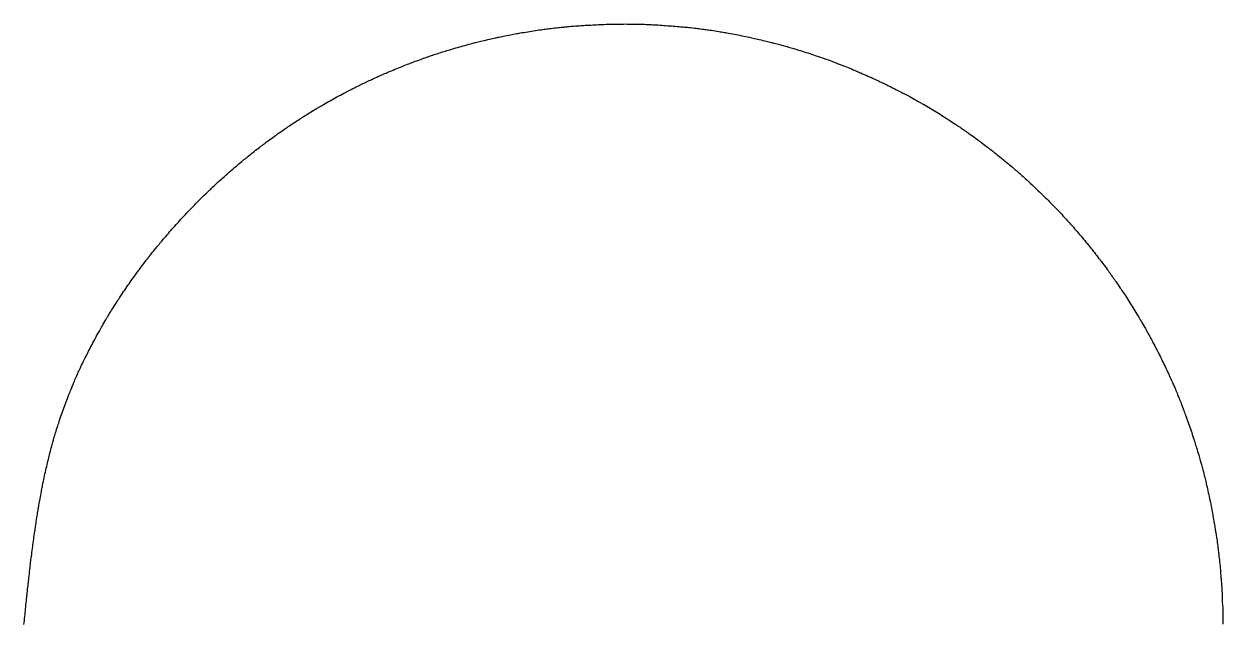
# Model space of a CAD drawing. Extents: x -49 to 228, y 26 to 250.
# Drawn here: x -42.536 to -39.543, y 32.403 to 33.898 of the extents above; entities that cross this region are included whole.
import ezdxf

# ---------------------------------------------------------------- set-up
doc = ezdxf.new("R2010")
doc.units = 0
doc.layers.add('Ebene_1', color=7, linetype='CONTINUOUS')

msp = doc.modelspace()

# ---------------------------------------------------------------- linework, layer by layer
at = {"layer": 'Ebene_1', "color": 1}
for points in [[(-41.278215, 33.879125), (-41.271891, 33.880183), (-41.265568, 33.881241), (-41.259244, 33.882035)], [(-41.259244, 33.882035), (-41.252921, 33.883093), (-41.246597, 33.883887), (-41.240273, 33.884707)], [(-41.240273, 33.884707), (-41.238421, 33.884964), (-41.236516, 33.885236), (-41.234638, 33.885501)], [(-41.234638, 33.885501), (-41.229928, 33.88603), (-41.225245, 33.886824), (-41.220536, 33.887353)], [(-41.220536, 33.887353), (-41.21445, 33.888147), (-41.208338, 33.888941), (-41.202226, 33.88947)], [(-41.202226, 33.88947), (-41.197517, 33.889999), (-41.192807, 33.890528), (-41.188098, 33.890793)], [(-41.188098, 33.890793), (-41.18479, 33.891057), (-41.181483, 33.891322), (-41.178176, 33.891851)], [(-41.178176, 33.891851), (-41.17344, 33.89238), (-41.168704, 33.892909), (-41.163994, 33.893174)], [(-41.163994, 33.893174), (-41.157856, 33.893703), (-41.151717, 33.893968), (-41.145606, 33.894497)], [(-41.145606, 33.894497), (-41.140869, 33.894761), (-41.136133, 33.895026), (-41.131397, 33.895291)], [(-41.131397, 33.895291), (-41.129545, 33.89541), (-41.127614, 33.895529), (-41.125709, 33.895555)], [(-41.125709, 33.895555), (-41.119332, 33.89582), (-41.112982, 33.896349), (-41.106606, 33.896614)], [(-41.106606, 33.896614), (-41.100229, 33.896878), (-41.093853, 33.897143), (-41.08745, 33.897407)], [(-41.08745, 33.897407), (-41.081074, 33.897616), (-41.074697, 33.897672), (-41.068321, 33.897936)], [(-41.068321, 33.897936), (-41.066469, 33.897976), (-41.064511, 33.898013), (-41.062606, 33.898045)], [(-41.062606, 33.898045), (-41.05787, 33.898127), (-41.053134, 33.898183), (-41.048371, 33.898243)], [(-41.048371, 33.898243), (-41.042233, 33.898325), (-41.036068, 33.898415), (-41.02993, 33.898352)], [(-41.02993, 33.898352), (-41.025167, 33.898302), (-41.020431, 33.898156), (-41.015669, 33.898087)], [(-41.015669, 33.898087), (-41.012361, 33.898013), (-41.009028, 33.897958), (-41.00572, 33.897926)], [(-41.00572, 33.897926), (-41.001011, 33.897878), (-40.996275, 33.89787), (-40.991565, 33.897764)], [(-40.991565, 33.897764), (-40.985427, 33.897624), (-40.979288, 33.897235), (-40.973177, 33.896971)], [(-40.973177, 33.896971), (-40.968441, 33.89673), (-40.963704, 33.896442), (-40.958968, 33.896177)], [(-40.958968, 33.896177), (-40.957116, 33.896066), (-40.955185, 33.895949), (-40.95328, 33.895912)], [(-40.95328, 33.895912), (-40.946903, 33.895383), (-40.940553, 33.895119), (-40.934177, 33.894589)], [(-40.934177, 33.894589), (-40.927801, 33.89406), (-40.921424, 33.893531), (-40.915048, 33.893267)], [(-40.915048, 33.893267), (-40.908671, 33.892737), (-40.902295, 33.892208), (-40.895918, 33.891679)], [(-40.895918, 33.891679), (-40.894066, 33.891494), (-40.892161, 33.891414), (-40.890256, 33.89115)], [(-40.890256, 33.89115), (-40.885547, 33.890621), (-40.880837, 33.890092), (-40.876127, 33.889827)], [(-40.876127, 33.889827), (-40.869989, 33.889298), (-40.863877, 33.888504), (-40.857765, 33.88771)], [(-40.857765, 33.88771), (-40.853109, 33.887181), (-40.848452, 33.886387), (-40.843795, 33.885858)], [(-40.843795, 33.885858), (-40.840514, 33.885329), (-40.837234, 33.885064), (-40.833953, 33.884535)], [(-40.833953, 33.884535), (-40.829243, 33.884006), (-40.824507, 33.883212), (-40.819798, 33.882683)], [(-40.819798, 33.882683), (-40.813712, 33.881889), (-40.80768, 33.880831), (-40.801621, 33.879799)], [(-41.430059, 33.846396), (-41.423788, 33.847983), (-41.417518, 33.849782), (-41.411221, 33.85137)], [(-41.411221, 33.85137), (-41.409369, 33.851899), (-41.40749, 33.852428), (-41.405638, 33.852693)], [(-41.405638, 33.852693), (-41.400981, 33.853751), (-41.396325, 33.855074), (-41.391668, 33.856159)], [(-41.391668, 33.856159), (-41.385609, 33.857746), (-41.379577, 33.859149), (-41.373491, 33.860524)], [(-41.373491, 33.860524), (-41.368782, 33.861583), (-41.364072, 33.862641), (-41.359362, 33.863594)], [(-41.359362, 33.863594), (-41.356082, 33.864387), (-41.352774, 33.864916), (-41.349493, 33.86571)], [(-41.349493, 33.86571), (-41.34481, 33.866769), (-41.340127, 33.867827), (-41.335418, 33.868726)], [(-41.335418, 33.868726), (-41.329306, 33.870049), (-41.323167, 33.871108), (-41.317029, 33.872245)], [(-41.317029, 33.872245), (-41.312293, 33.873039), (-41.307557, 33.874098), (-41.302821, 33.874891)], [(-41.302821, 33.874891), (-41.300969, 33.875156), (-41.299037, 33.875685), (-41.297132, 33.87595)], [(-41.297132, 33.87595), (-41.290835, 33.877008), (-41.284538, 33.878066), (-41.278215, 33.879125)], [(-40.801621, 33.879799), (-40.796938, 33.879006), (-40.792281, 33.878212), (-40.787598, 33.877418)], [(-40.787598, 33.877418), (-40.785746, 33.877153), (-40.783841, 33.876889), (-40.781989, 33.87636)], [(-40.781989, 33.87636), (-40.775586, 33.875301), (-40.769183, 33.873978), (-40.762806, 33.872867)], [(-40.762806, 33.872867), (-40.756456, 33.871544), (-40.75008, 33.870486), (-40.74373, 33.869137)], [(-40.74373, 33.869137), (-40.737406, 33.867814), (-40.731056, 33.866491), (-40.724733, 33.865194)], [(-40.724733, 33.865194), (-40.722881, 33.864665), (-40.720976, 33.864401), (-40.719097, 33.863871)], [(-40.719097, 33.863871), (-40.714388, 33.862813), (-40.709704, 33.861755), (-40.705021, 33.860723)], [(-40.705021, 33.860723), (-40.698936, 33.8594), (-40.692824, 33.857971), (-40.686765, 33.856489)], [(-40.686765, 33.856489), (-40.682108, 33.855431), (-40.677452, 33.854108), (-40.672795, 33.852944)], [(-40.672795, 33.852944), (-40.669541, 33.85215), (-40.666286, 33.851357), (-40.663032, 33.850563)], [(-41.518377, 33.819593), (-41.513853, 33.821181), (-41.509328, 33.822742), (-41.504751, 33.82425)], [(-41.504751, 33.82425), (-41.498798, 33.826102), (-41.492818, 33.828034), (-41.486812, 33.829886)], [(-41.486812, 33.829886), (-41.482235, 33.831209), (-41.477631, 33.832717), (-41.473054, 33.834119)], [(-41.473054, 33.834119), (-41.471202, 33.834648), (-41.469403, 33.835177), (-41.467551, 33.835706)], [(-41.467551, 33.835706), (-41.461333, 33.837559), (-41.455089, 33.839384), (-41.448844, 33.841157)], [(-41.448844, 33.841157), (-41.4426, 33.843009), (-41.43633, 33.844676), (-41.430059, 33.846396)], [(-40.663032, 33.850563), (-40.658375, 33.849504), (-40.653719, 33.848182), (-40.649088, 33.846964)], [(-40.649088, 33.846964), (-40.643029, 33.845377), (-40.637023, 33.843578), (-40.630991, 33.841832)], [(-40.630991, 33.841832), (-40.626387, 33.840509), (-40.621757, 33.839159), (-40.617153, 33.837783)], [(-40.617153, 33.837783), (-40.615301, 33.837254), (-40.613476, 33.836725), (-40.61165, 33.836196)], [(-40.61165, 33.836196), (-40.605432, 33.834344), (-40.599241, 33.832439), (-40.59305, 33.830507)], [(-40.59305, 33.830507), (-40.586858, 33.828655), (-40.580694, 33.826592), (-40.574529, 33.824581)], [(-40.574529, 33.824581), (-40.568364, 33.822464), (-40.562199, 33.820506), (-40.556034, 33.818416)], [(-41.596191, 33.790886), (-41.590158, 33.793267), (-41.584126, 33.795649), (-41.578067, 33.797977)], [(-41.578067, 33.797977), (-41.576215, 33.798771), (-41.574469, 33.7993), (-41.572669, 33.800094)], [(-41.572669, 33.800094), (-41.568172, 33.801681), (-41.563674, 33.803507), (-41.559149, 33.8052)], [(-41.559149, 33.8052), (-41.553302, 33.807317), (-41.547455, 33.809645), (-41.541581, 33.811709)], [(-41.541581, 33.811709), (-41.537057, 33.813296), (-41.532479, 33.814804), (-41.527928, 33.816339)], [(-41.527928, 33.816339), (-41.524753, 33.817397), (-41.521552, 33.818456), (-41.518377, 33.819593)], [(-40.556034, 33.818416), (-40.554182, 33.817887), (-40.55241, 33.817093), (-40.550584, 33.816564)], [(-40.550584, 33.816564), (-40.546033, 33.814976), (-40.541509, 33.813415), (-40.536984, 33.811828)], [(-40.536984, 33.811828), (-40.531111, 33.809711), (-40.525211, 33.8077), (-40.51939, 33.805504)], [(-40.51939, 33.805504), (-40.514865, 33.803917), (-40.510394, 33.802038), (-40.505896, 33.800292)], [(-40.505896, 33.800292), (-40.502774, 33.798969), (-40.499625, 33.797911), (-40.496477, 33.796667)], [(-40.496477, 33.796667), (-40.492005, 33.79508), (-40.487507, 33.793254), (-40.483062, 33.791481)], [(-40.483062, 33.791481), (-40.477268, 33.7891), (-40.4715, 33.786745), (-40.465759, 33.784311)], [(-41.667655, 33.760115), (-41.661993, 33.762761), (-41.656251, 33.765274), (-41.65051, 33.767788)], [(-41.65051, 33.767788), (-41.646118, 33.76964), (-41.641726, 33.771651), (-41.63736, 33.773582)], [(-41.63736, 33.773582), (-41.635508, 33.774376), (-41.633868, 33.77517), (-41.632095, 33.775964)], [(-41.632095, 33.775964), (-41.626142, 33.778609), (-41.620189, 33.781044), (-41.614209, 33.783531)], [(-41.614209, 33.783531), (-41.608229, 33.785912), (-41.602223, 33.788478), (-41.596191, 33.790886)], [(-40.465759, 33.784311), (-40.46134, 33.782459), (-40.456922, 33.780581), (-40.452503, 33.778702)], [(-40.452503, 33.778702), (-40.450651, 33.777908), (-40.448984, 33.777114), (-40.447211, 33.776321)], [(-40.447211, 33.776321), (-40.441258, 33.773675), (-40.435332, 33.771161), (-40.429405, 33.768516)], [(-40.429405, 33.768516), (-40.423478, 33.76587), (-40.417552, 33.763197), (-40.411678, 33.760472)], [(-41.732187, 33.728233), (-41.727927, 33.730349), (-41.723667, 33.732651), (-41.719407, 33.734847)], [(-41.719407, 33.734847), (-41.713878, 33.737731), (-41.708348, 33.740615), (-41.702739, 33.743367)], [(-41.702739, 33.743367), (-41.698426, 33.745484), (-41.69406, 33.747521), (-41.689695, 33.749558)], [(-41.689695, 33.749558), (-41.686652, 33.750881), (-41.683636, 33.752442), (-41.680593, 33.753897)], [(-41.680593, 33.753897), (-41.67628, 33.756014), (-41.671994, 33.758078), (-41.667655, 33.760115)], [(-40.411678, 33.760472), (-40.405778, 33.757747), (-40.399904, 33.754995), (-40.394057, 33.752191)], [(-40.394057, 33.752191), (-40.392204, 33.751397), (-40.390591, 33.750603), (-40.388844, 33.749809)], [(-40.388844, 33.749809), (-40.384505, 33.747693), (-40.380192, 33.745603), (-40.37588, 33.743512)], [(-40.37588, 33.743512), (-40.370271, 33.740761), (-40.364661, 33.738009), (-40.359132, 33.735152)], [(-40.359132, 33.735152), (-40.354872, 33.733035), (-40.350638, 33.73068), (-40.346405, 33.728431)], [(-41.788358, 33.697303), (-41.782749, 33.700531), (-41.777139, 33.703785), (-41.771477, 33.70696)], [(-41.771477, 33.70696), (-41.765815, 33.710135), (-41.760153, 33.713284), (-41.754465, 33.716379)], [(-41.754465, 33.716379), (-41.748776, 33.719475), (-41.743061, 33.722544), (-41.737293, 33.725587)], [(-41.737293, 33.725587), (-41.735706, 33.726381), (-41.733907, 33.727439), (-41.732187, 33.728233)], [(-40.346405, 33.728431), (-40.343442, 33.726844), (-40.340452, 33.725283), (-40.337462, 33.723748)], [(-40.337462, 33.723748), (-40.333202, 33.721631), (-40.328916, 33.719356), (-40.324683, 33.717081)], [(-40.324683, 33.717081), (-40.319206, 33.714117), (-40.313782, 33.711022), (-40.308358, 33.707926)], [(-40.308358, 33.707926), (-40.304178, 33.705545), (-40.300024, 33.703163), (-40.295843, 33.700782)], [(-41.833893, 33.669839), (-41.829871, 33.672485), (-41.825823, 33.674972), (-41.821775, 33.677486)], [(-41.821775, 33.677486), (-41.816483, 33.680766), (-41.811112, 33.683941), (-41.805741, 33.687116)], [(-41.805741, 33.687116), (-41.801613, 33.689498), (-41.797486, 33.691985), (-41.793332, 33.694419)], [(-41.793332, 33.694419), (-41.791744, 33.695477), (-41.789998, 33.696271), (-41.788358, 33.697303)], [(-40.295843, 33.700782), (-40.294256, 33.699724), (-40.292509, 33.69893), (-40.290843, 33.697898)], [(-40.290843, 33.697898), (-40.285233, 33.694644), (-40.279651, 33.691363), (-40.274094, 33.688056)], [(-40.274094, 33.688056), (-40.268512, 33.684722), (-40.262956, 33.681388), (-40.257426, 33.678002)], [(-40.257426, 33.678002), (-40.251896, 33.674615), (-40.246366, 33.671228), (-40.240889, 33.667736)], [(-41.881941, 33.638221), (-41.877999, 33.64092), (-41.87403, 33.643619), (-41.870061, 33.646318)], [(-41.870061, 33.646318), (-41.864902, 33.649837), (-41.859742, 33.653329), (-41.854504, 33.656742)], [(-41.854504, 33.656742), (-41.850482, 33.659388), (-41.846434, 33.661902), (-41.842386, 33.664468)], [(-41.842386, 33.664468), (-41.839555, 33.66632), (-41.836724, 33.66804), (-41.833893, 33.669839)], [(-40.240889, 33.667736), (-40.239302, 33.666677), (-40.237661, 33.665619), (-40.236047, 33.66464)], [(-40.236047, 33.66464), (-40.231999, 33.661994), (-40.227978, 33.659428), (-40.223929, 33.656835)], [(-40.223929, 33.656835), (-40.218664, 33.653448), (-40.213373, 33.650088), (-40.208187, 33.646596)], [(-40.208187, 33.646596), (-40.204218, 33.643923), (-40.200302, 33.641145), (-40.19636, 33.63842)], [(-41.933958, 33.600995), (-41.928772, 33.604884), (-41.92356, 33.608747), (-41.918348, 33.612557)], [(-41.918348, 33.612557), (-41.913109, 33.616367), (-41.90787, 33.62015), (-41.902578, 33.623881)], [(-41.902578, 33.623881), (-41.897287, 33.627612), (-41.891995, 33.631316), (-41.886677, 33.634967)], [(-41.886677, 33.634967), (-41.885089, 33.636025), (-41.883528, 33.637084), (-41.881941, 33.638221)], [(-40.19636, 33.63842), (-40.193608, 33.636568), (-40.19083, 33.63461), (-40.188052, 33.632705)], [(-40.188052, 33.632705), (-40.184083, 33.630006), (-40.180088, 33.627334), (-40.176146, 33.624582)], [(-40.176146, 33.624582), (-40.171039, 33.62101), (-40.166012, 33.61728), (-40.161012, 33.613576)], [(-40.161012, 33.613576), (-40.157149, 33.610718), (-40.153259, 33.607861), (-40.149396, 33.605003)], [(-41.964888, 33.57742), (-41.960019, 33.58131), (-41.955019, 33.585067), (-41.950045, 33.588824)], [(-41.950045, 33.588824), (-41.946208, 33.591734), (-41.942398, 33.594645), (-41.938562, 33.597529)], [(-41.938562, 33.597529), (-41.936974, 33.598587), (-41.935493, 33.59991), (-41.933958, 33.600995)], [(-40.149396, 33.605003), (-40.147809, 33.603945), (-40.146301, 33.602622), (-40.144766, 33.601563)], [(-40.144766, 33.601563), (-40.13958, 33.597701), (-40.134421, 33.593758), (-40.129288, 33.589816)], [(-40.129288, 33.589816), (-40.124155, 33.585874), (-40.119022, 33.581905), (-40.113942, 33.577883)], [(-42.009258, 33.540775), (-42.004549, 33.54485), (-41.999839, 33.548951), (-41.995024, 33.55292)], [(-41.995024, 33.55292), (-41.99132, 33.555989), (-41.987563, 33.558979), (-41.983832, 33.561969)], [(-41.983832, 33.561969), (-41.981186, 33.564085), (-41.97862, 33.566202), (-41.976027, 33.568319)], [(-41.976027, 33.568319), (-41.972323, 33.571361), (-41.968645, 33.57443), (-41.964888, 33.57742)], [(-40.113942, 33.577883), (-40.108836, 33.573888), (-40.103782, 33.56984), (-40.098755, 33.565765)], [(-40.098755, 33.565765), (-40.097168, 33.564442), (-40.095765, 33.563384), (-40.094284, 33.562114)], [(-40.094284, 33.562114), (-40.090553, 33.559071), (-40.086849, 33.556002), (-40.083118, 33.552959)], [(-40.083118, 33.552959), (-40.078276, 33.548991), (-40.073434, 33.545022), (-40.068672, 33.540947)], [(-42.039051, 33.514688), (-42.034235, 33.519), (-42.02942, 33.523313), (-42.024551, 33.527546)], [(-42.024551, 33.527546), (-42.023228, 33.528869), (-42.021641, 33.530192), (-42.020186, 33.53133)], [(-42.020186, 33.53133), (-42.016561, 33.534478), (-42.01291, 33.537627), (-42.009258, 33.540775)], [(-40.068672, 33.540947), (-40.065021, 33.537825), (-40.061396, 33.53465), (-40.057771, 33.531475)], [(-40.057771, 33.531475), (-40.055125, 33.529359), (-40.052718, 33.527057), (-40.050178, 33.524834)], [(-40.050178, 33.524834), (-40.046553, 33.521686), (-40.042954, 33.518537), (-40.039383, 33.515336)], [(-42.067599, 33.488335), (-42.062889, 33.49278), (-42.058153, 33.497225), (-42.053417, 33.501617)], [(-42.053417, 33.501617), (-42.048655, 33.506009), (-42.043866, 33.510375), (-42.039051, 33.514688)], [(-40.039383, 33.515336), (-40.034752, 33.511182), (-40.030202, 33.506922), (-40.025624, 33.502662)], [(-40.025624, 33.502662), (-40.022105, 33.499381), (-40.018586, 33.496101), (-40.015067, 33.49282)], [(-40.015067, 33.49282), (-40.013744, 33.491497), (-40.012263, 33.490174), (-40.010861, 33.488851)], [(-42.095724, 33.461242), (-42.091279, 33.46566), (-42.086781, 33.469999), (-42.082257, 33.474365)], [(-42.082257, 33.474365), (-42.078791, 33.477699), (-42.075298, 33.481059), (-42.071806, 33.484366)], [(-42.071806, 33.484366), (-42.070483, 33.485689), (-42.069001, 33.487012), (-42.067599, 33.488335)], [(-40.010861, 33.488851), (-40.006151, 33.484406), (-40.001494, 33.479908), (-39.996838, 33.475384)], [(-39.996838, 33.475384), (-39.992207, 33.470859), (-39.987577, 33.466308), (-39.982973, 33.461731)], [(-42.135888, 33.419755), (-42.131628, 33.424359), (-42.127395, 33.428963), (-42.123056, 33.43346)], [(-42.123056, 33.43346), (-42.119722, 33.436926), (-42.116309, 33.440366), (-42.112922, 33.443779)], [(-42.112922, 33.443779), (-42.110541, 33.44616), (-42.108186, 33.448568), (-42.105831, 33.450976)], [(-42.105831, 33.450976), (-42.102471, 33.454415), (-42.099111, 33.457855), (-42.095724, 33.461242)], [(-39.982973, 33.461731), (-39.97837, 33.457154), (-39.973819, 33.452524), (-39.969268, 33.447893)], [(-39.969268, 33.447893), (-39.967945, 33.446571), (-39.966569, 33.445142), (-39.965246, 33.443766)], [(-39.965246, 33.443766), (-39.961886, 33.440326), (-39.958552, 33.436887), (-39.955219, 33.433421)], [(-39.955219, 33.433421), (-39.950879, 33.428923), (-39.946567, 33.424451), (-39.942333, 33.419848)], [(-42.162584, 33.390333), (-42.158272, 33.395202), (-42.153906, 33.400044), (-42.149541, 33.404885)], [(-42.149541, 33.404885), (-42.148218, 33.406208), (-42.146895, 33.407716), (-42.145651, 33.409145)], [(-42.145651, 33.409145), (-42.142397, 33.412691), (-42.139142, 33.41621), (-42.135888, 33.419755)], [(-39.942333, 33.419848), (-39.939079, 33.416302), (-39.935878, 33.412704), (-39.932676, 33.409132)], [(-39.932676, 33.409132), (-39.930559, 33.406751), (-39.928178, 33.404131), (-39.925903, 33.401644)], [(-42.188143, 33.360885), (-42.183963, 33.365859), (-42.179703, 33.370781), (-42.175443, 33.375675)], [(-42.175443, 33.375675), (-42.171183, 33.380597), (-42.166897, 33.385465), (-42.162584, 33.390333)], [(-39.925903, 33.401644), (-39.922675, 33.398099), (-39.919421, 33.394553), (-39.916246, 33.390955)], [(-39.916246, 33.390955), (-39.912092, 33.386272), (-39.908043, 33.381509), (-39.903995, 33.376721)], [(-39.903995, 33.376721), (-39.9009, 33.373069), (-39.897804, 33.369418), (-39.894708, 33.36574)], [(-42.212723, 33.331225), (-42.208834, 33.336041), (-42.204865, 33.340803), (-42.200923, 33.345566)], [(-42.200923, 33.345566), (-42.19788, 33.349217), (-42.194837, 33.352868), (-42.191794, 33.35652)], [(-42.191794, 33.35652), (-42.190472, 33.358107), (-42.189413, 33.35943), (-42.188143, 33.360885)], [(-39.894708, 33.36574), (-39.893386, 33.364153), (-39.892327, 33.362803), (-39.891031, 33.361348)], [(-39.891031, 33.361348), (-39.88693, 33.356427), (-39.882882, 33.351506), (-39.87886, 33.346532)], [(-39.87886, 33.346532), (-39.874812, 33.341584), (-39.87079, 33.336583), (-39.866821, 33.331583)], [(-42.227778, 33.312096), (-42.225661, 33.314742), (-42.22365, 33.317335), (-42.221613, 33.319981)], [(-42.221613, 33.319981), (-42.218676, 33.323738), (-42.215739, 33.327521), (-42.212723, 33.331225)], [(-39.866821, 33.331583), (-39.862853, 33.326582), (-39.858937, 33.321528), (-39.855021, 33.316475)], [(-39.855021, 33.316475), (-39.853963, 33.314887), (-39.85264, 33.313485), (-39.851528, 33.311977)], [(-42.256062, 33.274446), (-42.253284, 33.278282), (-42.250453, 33.282119), (-42.247648, 33.285955)], [(-42.247648, 33.285955), (-42.24397, 33.290956), (-42.240293, 33.29593), (-42.236536, 33.300851)], [(-42.236536, 33.300851), (-42.233652, 33.304635), (-42.230715, 33.308365), (-42.227778, 33.312096)], [(-39.851528, 33.311977), (-39.848644, 33.30822), (-39.845761, 33.304436), (-39.842903, 33.300653)], [(-39.842903, 33.300653), (-39.839199, 33.295758), (-39.835521, 33.290837), (-39.831896, 33.285863)], [(-39.831896, 33.285863), (-39.829118, 33.282026), (-39.826367, 33.27819), (-39.823615, 33.274327)], [(-42.281647, 33.238277), (-42.278022, 33.243595), (-42.274344, 33.248861), (-42.27064, 33.254126)], [(-42.27064, 33.254126), (-42.26691, 33.259391), (-42.263153, 33.264603), (-42.259396, 33.269842)], [(-42.259396, 33.269842), (-42.258337, 33.27143), (-42.257279, 33.272911), (-42.256062, 33.274446)], [(-39.823615, 33.274327), (-39.821763, 33.271628), (-39.819778, 33.268929), (-39.817847, 33.266231)], [(-39.817847, 33.266231), (-39.815095, 33.262368), (-39.81237, 33.258505), (-39.809671, 33.254642)], [(-39.809671, 33.254642), (-39.806152, 33.249588), (-39.802686, 33.244482), (-39.799247, 33.239349)], [(-42.292363, 33.222296), (-42.288817, 33.227641), (-42.285245, 33.232986), (-42.281647, 33.238277)], [(-39.799247, 33.239349), (-39.796601, 33.235407), (-39.793982, 33.231491), (-39.791389, 33.227522)], [(-39.791389, 33.227522), (-39.79033, 33.225934), (-39.789272, 33.224347), (-39.788293, 33.222786)], [(-39.788293, 33.222786), (-39.784801, 33.217441), (-39.781308, 33.212097), (-39.777868, 33.206699)], [(-42.313397, 33.190097), (-42.310116, 33.195335), (-42.306729, 33.200495), (-42.303343, 33.205654)], [(-42.303343, 33.205654), (-42.300697, 33.209623), (-42.298131, 33.213592), (-42.295511, 33.21756)], [(-42.295511, 33.21756), (-42.294453, 33.219148), (-42.293394, 33.220709), (-42.292363, 33.222296)], [(-39.777868, 33.206699), (-39.774429, 33.201302), (-39.771042, 33.195904), (-39.767682, 33.190454)], [(-42.333267, 33.157288), (-42.330886, 33.161363), (-42.328372, 33.165411), (-42.325912, 33.169459)], [(-42.325912, 33.169459), (-42.32406, 33.17229), (-42.322472, 33.175121), (-42.320752, 33.177979)], [(-42.320752, 33.177979), (-42.318371, 33.182027), (-42.315884, 33.186101), (-42.313397, 33.190097)], [(-39.767682, 33.190454), (-39.764322, 33.185003), (-39.760988, 33.179553), (-39.757681, 33.174076)], [(-39.757681, 33.174076), (-39.756622, 33.172489), (-39.755829, 33.170848), (-39.754744, 33.169208)], [(-39.754744, 33.169208), (-39.752363, 33.16516), (-39.749902, 33.161085), (-39.747494, 33.157011)], [(-42.349354, 33.128846), (-42.346973, 33.133), (-42.344724, 33.137127), (-42.342395, 33.141255)], [(-42.342395, 33.141255), (-42.339379, 33.146626), (-42.336389, 33.151997), (-42.333267, 33.157288)], [(-39.747494, 33.157011), (-39.744372, 33.151692), (-39.74125, 33.146401), (-39.738207, 33.14103)], [(-39.738207, 33.14103), (-39.735826, 33.136902), (-39.733604, 33.132775), (-39.731302, 33.128621)], [(-42.370309, 33.090005), (-42.367372, 33.095693), (-42.364356, 33.101355), (-42.361313, 33.107018)], [(-42.361313, 33.107018), (-42.358297, 33.112653), (-42.355228, 33.118262), (-42.352132, 33.123871)], [(-42.352132, 33.123871), (-42.351338, 33.125459), (-42.35028, 33.127205), (-42.349354, 33.128846)], [(-39.731302, 33.128621), (-39.729714, 33.12571), (-39.728127, 33.122826), (-39.726513, 33.119916)], [(-39.726513, 33.119916), (-39.724132, 33.115762), (-39.721988, 33.111608), (-39.719739, 33.107454)], [(-39.719739, 33.107454), (-39.716856, 33.10203), (-39.714024, 33.09658), (-39.71122, 33.091103)], [(-42.381633, 33.067833), (-42.380839, 33.06942), (-42.380046, 33.071219), (-42.378987, 33.072886)], [(-42.378987, 33.072886), (-42.376103, 33.078601), (-42.373246, 33.084316), (-42.370309, 33.090005)], [(-39.71122, 33.091103), (-39.709103, 33.086896), (-39.706881, 33.082689), (-39.704711, 33.078456)], [(-39.704711, 33.078456), (-39.703917, 33.076868), (-39.702859, 33.075069), (-39.702065, 33.073376)], [(-39.702065, 33.073376), (-39.699155, 33.067661), (-39.696324, 33.061919), (-39.693493, 33.056178)], [(-42.395868, 33.038596), (-42.393222, 33.044153), (-42.390629, 33.049656), (-42.38793, 33.055133)], [(-42.38793, 33.055133), (-42.385813, 33.059366), (-42.383776, 33.063599), (-42.381633, 33.067833)], [(-39.693493, 33.056178), (-39.690688, 33.050436), (-39.687937, 33.044668), (-39.685211, 33.038874)], [(-42.411399, 33.003671), (-42.409547, 33.00801), (-42.407536, 33.012297), (-42.405578, 33.016609)], [(-42.405578, 33.016609), (-42.404255, 33.019626), (-42.402879, 33.022642), (-42.401556, 33.025658)], [(-42.401556, 33.025658), (-42.399704, 33.029971), (-42.397826, 33.03431), (-42.395868, 33.038596)], [(-39.685211, 33.038874), (-39.682513, 33.03308), (-39.67984, 33.027285), (-39.677221, 33.021464)], [(-39.677221, 33.021464), (-39.676427, 33.019612), (-39.675633, 33.018025), (-39.67484, 33.016279)], [(-39.67484, 33.016279), (-39.672988, 33.011966), (-39.671003, 33.007653), (-39.669072, 33.003314)], [(-42.423596, 32.973615), (-42.421744, 32.97798), (-42.420077, 32.982346), (-42.418331, 32.986711)], [(-42.418331, 32.986711), (-42.415949, 32.992374), (-42.413833, 32.998062), (-42.411399, 33.003671)], [(-39.669072, 33.003314), (-39.666691, 32.997705), (-39.664018, 32.992096), (-39.661637, 32.98646)], [(-39.661637, 32.98646), (-39.659785, 32.982094), (-39.658039, 32.977676), (-39.656266, 32.973284)], [(-42.432459, 32.950516), (-42.430343, 32.95647), (-42.428041, 32.962423), (-42.425713, 32.968349)], [(-42.425713, 32.968349), (-42.424919, 32.970201), (-42.42439, 32.971868), (-42.423596, 32.973615)], [(-39.656266, 32.973284), (-39.654943, 32.970215), (-39.653885, 32.967146), (-39.652509, 32.964076)], [(-39.652509, 32.964076), (-39.650657, 32.959684), (-39.648884, 32.955319), (-39.647138, 32.9509)], [(-42.445186, 32.914533), (-42.443069, 32.920566), (-42.441111, 32.926572), (-42.438995, 32.932578)], [(-42.438995, 32.932578), (-42.436878, 32.938584), (-42.434682, 32.944537), (-42.432459, 32.950516)], [(-39.647138, 32.9509), (-39.644757, 32.945185), (-39.642746, 32.939417), (-39.640603, 32.933676)], [(-39.640603, 32.933676), (-39.639015, 32.929231), (-39.637295, 32.924812), (-39.635628, 32.920367)], [(-42.457066, 32.877809), (-42.455214, 32.883736), (-42.453335, 32.889636), (-42.45143, 32.895536)], [(-42.45143, 32.895536), (-42.449843, 32.90006), (-42.448493, 32.904585), (-42.447038, 32.909109)], [(-42.447038, 32.909109), (-42.446509, 32.910961), (-42.44598, 32.912708), (-42.445186, 32.914533)], [(-39.635628, 32.920367), (-39.635099, 32.918515), (-39.634306, 32.916822), (-39.633776, 32.915049)], [(-39.633776, 32.915049), (-39.63166, 32.908964), (-39.629384, 32.902825), (-39.627268, 32.896713)], [(-39.627268, 32.896713), (-39.625151, 32.890575), (-39.623061, 32.884463), (-39.620997, 32.878298)], [(-42.463786, 32.854526), (-42.462992, 32.857727), (-42.461934, 32.860929), (-42.461061, 32.86413)], [(-42.461061, 32.86413), (-42.459738, 32.868707), (-42.458415, 32.873258), (-42.457066, 32.877809)], [(-39.620997, 32.878298), (-39.61888, 32.87216), (-39.616869, 32.866022), (-39.614912, 32.859831)], [(-42.472147, 32.822776), (-42.470559, 32.828782), (-42.46921, 32.834788), (-42.467623, 32.840767)], [(-42.467623, 32.840767), (-42.4663, 32.845371), (-42.464977, 32.849948), (-42.463786, 32.854526)], [(-39.614912, 32.859831), (-39.614382, 32.857978), (-39.613853, 32.856153), (-39.613324, 32.854327)], [(-39.613324, 32.854327), (-39.612001, 32.849723), (-39.610467, 32.845146), (-39.609038, 32.840569)], [(-39.609038, 32.840569), (-39.607186, 32.834616), (-39.605201, 32.828663), (-39.603455, 32.822657)], [(-42.476909, 32.803329), (-42.47638, 32.805181), (-42.476116, 32.807033), (-42.475587, 32.808885)], [(-42.475587, 32.808885), (-42.474528, 32.813515), (-42.473205, 32.818145), (-42.472147, 32.822776)], [(-39.603455, 32.822657), (-39.602132, 32.818053), (-39.600809, 32.813423), (-39.599619, 32.808792)], [(-39.599619, 32.808792), (-39.598825, 32.805564), (-39.597767, 32.80231), (-39.59692, 32.799082)], [(-42.485429, 32.765784), (-42.484106, 32.772055), (-42.482651, 32.778326), (-42.481249, 32.784596)], [(-42.481249, 32.784596), (-42.479926, 32.79084), (-42.478418, 32.797111), (-42.476909, 32.803329)], [(-39.59692, 32.799082), (-39.595597, 32.794452), (-39.594274, 32.789848), (-39.593083, 32.785218)], [(-39.593083, 32.785218), (-39.591496, 32.779186), (-39.590014, 32.7731), (-39.588559, 32.767015)], [(-42.490403, 32.741231), (-42.490139, 32.743083), (-42.489609, 32.744988), (-42.489345, 32.746867)], [(-42.489345, 32.746867), (-42.488022, 32.75319), (-42.486699, 32.759487), (-42.485429, 32.765784)], [(-39.588559, 32.767015), (-39.587501, 32.762332), (-39.586178, 32.757675), (-39.585119, 32.752992)], [(-39.585119, 32.752992), (-39.58459, 32.75114), (-39.584326, 32.749261), (-39.583797, 32.747383)], [(-39.583797, 32.747383), (-39.582209, 32.741086), (-39.580913, 32.734762), (-39.57951, 32.728412)], [(-42.496542, 32.708793), (-42.495483, 32.714905), (-42.49416, 32.721017), (-42.493102, 32.727129)], [(-42.493102, 32.727129), (-42.492308, 32.731812), (-42.49125, 32.736521), (-42.490403, 32.741231)], [(-39.57951, 32.728412), (-39.578187, 32.722088), (-39.576759, 32.715765), (-39.575436, 32.709415)], [(-42.502892, 32.670508), (-42.502098, 32.675244), (-42.501304, 32.67998), (-42.50051, 32.684716)], [(-42.50051, 32.684716), (-42.499981, 32.688023), (-42.499452, 32.691331), (-42.498923, 32.694638)], [(-42.498923, 32.694638), (-42.498129, 32.699348), (-42.497335, 32.704084), (-42.496542, 32.708793)], [(-39.575436, 32.709415), (-39.574113, 32.703065), (-39.57279, 32.696715), (-39.571573, 32.690365)], [(-39.571573, 32.690365), (-39.571308, 32.688513), (-39.570779, 32.686581), (-39.570514, 32.684703)], [(-39.570514, 32.684703), (-39.569721, 32.679993), (-39.568662, 32.675257), (-39.567869, 32.670521)], [(-42.505776, 32.652093), (-42.504717, 32.658231), (-42.503923, 32.664396), (-42.502892, 32.670508)], [(-39.567869, 32.670521), (-39.56681, 32.664383), (-39.565487, 32.658244), (-39.564561, 32.652053)], [(-42.511464, 32.612988), (-42.51067, 32.619417), (-42.509612, 32.62582), (-42.508686, 32.632223)], [(-42.508686, 32.632223), (-42.508421, 32.634075), (-42.508157, 32.636006), (-42.507892, 32.637911)], [(-42.507892, 32.637911), (-42.507098, 32.642647), (-42.506569, 32.647383), (-42.505776, 32.652093)], [(-39.564561, 32.652053), (-39.563768, 32.647317), (-39.563238, 32.642581), (-39.562445, 32.637845)], [(-39.562445, 32.637845), (-39.561916, 32.634511), (-39.561386, 32.631204), (-39.560857, 32.62787)], [(-39.560857, 32.62787), (-39.560063, 32.623108), (-39.55927, 32.618372), (-39.558476, 32.613609)], [(-42.51411, 32.593752), (-42.513316, 32.600155), (-42.512522, 32.606585), (-42.511464, 32.612988)], [(-39.558476, 32.613609), (-39.557418, 32.607444), (-39.556888, 32.601227), (-39.556095, 32.595036)], [(-39.556095, 32.595036), (-39.555566, 32.590273), (-39.554772, 32.585511), (-39.554243, 32.580722)], [(-42.519137, 32.554435), (-42.518608, 32.559224), (-42.518079, 32.564013), (-42.517285, 32.568776)], [(-42.517285, 32.568776), (-42.517044, 32.570628), (-42.516756, 32.572612), (-42.516491, 32.574517)], [(-42.516491, 32.574517), (-42.515697, 32.58092), (-42.514904, 32.587349), (-42.51411, 32.593752)], [(-39.554243, 32.580722), (-39.554007, 32.578869), (-39.553713, 32.576912), (-39.553449, 32.575007)], [(-39.553449, 32.575007), (-39.552655, 32.568551), (-39.551861, 32.562121), (-39.551332, 32.555666)], [(-42.522841, 32.521362), (-42.522312, 32.526151), (-42.521783, 32.530967), (-42.521254, 32.535756)], [(-42.521254, 32.535756), (-42.52046, 32.542), (-42.519666, 32.548218), (-42.519137, 32.554435)], [(-39.551332, 32.555666), (-39.550538, 32.54921), (-39.550009, 32.542754), (-39.54948, 32.536298)], [(-39.54948, 32.536298), (-39.548951, 32.529842), (-39.548422, 32.52336), (-39.547893, 32.516904)], [(-42.525487, 32.496915), (-42.524958, 32.501704), (-42.524429, 32.506493), (-42.523899, 32.511282)], [(-42.523899, 32.511282), (-42.523635, 32.514642), (-42.523106, 32.518002), (-42.522841, 32.521362)], [(-39.547893, 32.516904), (-39.547713, 32.515052), (-39.547628, 32.513094), (-39.547363, 32.511163)], [(-39.547363, 32.511163), (-39.546834, 32.5064), (-39.54657, 32.501611), (-39.546305, 32.496822)], [(-42.529191, 32.463815), (-42.528662, 32.468604), (-42.528133, 32.473393), (-42.527604, 32.478209)], [(-42.527604, 32.478209), (-42.527074, 32.484453), (-42.526281, 32.490671), (-42.525487, 32.496915)], [(-39.546305, 32.496822), (-39.545776, 32.490604), (-39.545511, 32.48436), (-39.545247, 32.478143)], [(-39.545247, 32.478143), (-39.545165, 32.473327), (-39.545268, 32.468512), (-39.54517, 32.463696)], [(-42.531837, 32.438654), (-42.531308, 32.445136), (-42.530514, 32.451592), (-42.52972, 32.458074)], [(-42.52972, 32.458074), (-42.529517, 32.459926), (-42.529191, 32.46191), (-42.529191, 32.463815)], [(-39.54517, 32.463696), (-39.545104, 32.460336), (-39.544937, 32.456976), (-39.544641, 32.453616)], [(-39.544641, 32.453616), (-39.544112, 32.448827), (-39.543583, 32.444038), (-39.543053, 32.439222)], [(-42.535806, 32.399813), (-42.535012, 32.406163), (-42.534483, 32.412777), (-42.533689, 32.419233)], [(-42.533689, 32.419233), (-42.53316, 32.425715), (-42.532366, 32.432171), (-42.531837, 32.438654)], [(-39.543053, 32.420463), (-39.543122, 32.415674), (-39.543067, 32.410886), (-39.543053, 32.406044)], [(-39.543053, 32.439222), (-39.542789, 32.432978), (-39.542963, 32.426734), (-39.543053, 32.420463)], [(-39.543053, 32.406044), (-39.543048, 32.403398), (-39.543051, 32.402339), (-39.543053, 32.400223)]]:
    msp.add_open_spline(points, degree=3, dxfattribs=at)

doc.saveas('drawing.dxf')
